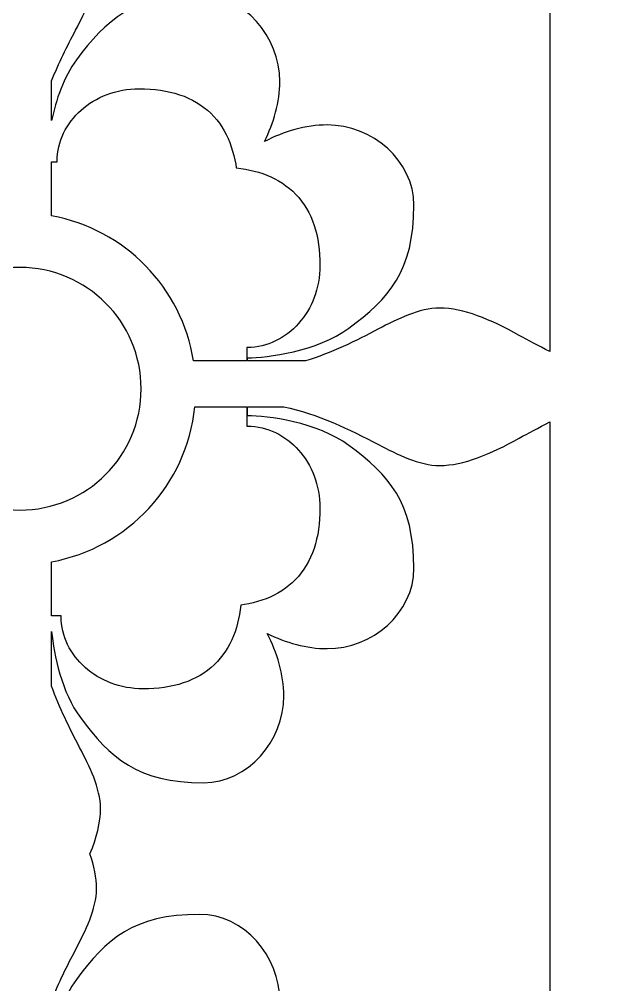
# Model space of a CAD drawing. Header units: centimetres. Extents: x 20.9 to 27, y -2.7 to 9.
# Drawn here: x 21.722 to 22.323, y -0.808 to 0.175 of the extents above; entities that cross this region are included whole.
import ezdxf

# ---------------------------------------------------------------- set-up
doc = ezdxf.new("R2010")
doc.units = ezdxf.units.CM
doc.header["$MEASUREMENT"] = 0
doc.layers.add('layer 1', color=7, linetype='Continuous')

msp = doc.modelspace()

# ---------------------------------------------------------------- linework, layer by layer
at = {"layer": 'layer 1', "color": 250}
for points, knots in [([(20.93631, -2.70131), (20.93631, -2.70131), (20.93631, 9.00077), (20.93631, 9.00077), (20.93631, 9.00077), (20.93631, 9.00077), (26.99977, 9.00077), (26.99977, 9.00077), (26.99977, 9.00077), (26.99977, 9.00077), (26.99977, -2.70131), (26.99977, -2.70131), (26.99977, -2.70131), (26.99977, -2.70131), (20.93631, -2.70131), (20.93631, -2.70131)], [0, 0, 0, 0, 0.2, 0.2, 0.2, 0.2, 0.4, 0.4, 0.4, 0.4, 0.6, 0.6, 0.6, 0.6, 1, 1, 1, 1]), ([(22.26134, -0.16299), (22.26134, -0.16299), (22.26134, 0.70155), (22.26134, 0.70155), (22.26134, 0.70155), (22.24997, 0.69568), (22.23936, 0.69003), (22.23019, 0.68505), (22.23019, 0.68505), (22.20076, 0.66868), (22.17377, 0.65724), (22.14923, 0.65724), (22.14923, 0.65724), (22.12878, 0.65724), (22.10588, 0.66868), (22.08707, 0.67851), (22.08707, 0.67851), (22.05763, 0.69414), (22.02465, 0.70976), (21.99073, 0.71695), (21.99073, 0.71695), (21.99073, 0.71695), (21.95377, 0.71695), (21.95377, 0.71695), (21.95377, 0.71695), (21.95377, 0.71695), (21.95377, 0.70795), (21.95377, 0.70795), (21.95377, 0.70795), (21.9734, 0.70795), (22.02493, 0.7014), (22.05681, 0.67768), (22.05681, 0.67768), (22.09771, 0.64743), (22.12306, 0.61963), (22.12306, 0.55255), (22.12306, 0.55255), (22.12306, 0.50676), (22.08054, 0.47078), (22.03473, 0.47078), (22.03473, 0.47078), (22.01401, 0.47078), (21.99261, 0.47681), (21.97366, 0.48637), (21.97366, 0.48637), (21.98402, 0.46676), (21.99064, 0.44431), (21.99064, 0.4226), (21.99064, 0.4226), (21.99064, 0.37679), (21.95466, 0.33428), (21.90886, 0.33428), (21.90886, 0.33428), (21.84179, 0.33428), (21.814, 0.35962), (21.78374, 0.40052), (21.78374, 0.40052), (21.76478, 0.42601), (21.75679, 0.46405), (21.75435, 0.48832), (21.75435, 0.48832), (21.75435, 0.48832), (21.75435, 0.43259), (21.75435, 0.43259), (21.75435, 0.43259), (21.76224, 0.41077), (21.77258, 0.38974), (21.78292, 0.37026), (21.78292, 0.37026), (21.79274, 0.35145), (21.80418, 0.32855), (21.80418, 0.3081), (21.80418, 0.3081), (21.80418, 0.29354), (21.80015, 0.27811), (21.79345, 0.26182), (21.79345, 0.26182), (21.79767, 0.24949), (21.80009, 0.23767), (21.80009, 0.22638), (21.80009, 0.22638), (21.80009, 0.20593), (21.78865, 0.18303), (21.77883, 0.16422), (21.77883, 0.16422), (21.77019, 0.14795), (21.76156, 0.1306), (21.75435, 0.11262), (21.75435, 0.11262), (21.75435, 0.11262), (21.75435, 0.07218), (21.75435, 0.07218), (21.75435, 0.07218), (21.75878, 0.09301), (21.76662, 0.11645), (21.77965, 0.13396), (21.77965, 0.13396), (21.80991, 0.17486), (21.8377, 0.2002), (21.90478, 0.2002), (21.90478, 0.2002), (21.95058, 0.2002), (21.98655, 0.15769), (21.98655, 0.11188), (21.98655, 0.11188), (21.98655, 0.09115), (21.98052, 0.06976), (21.97096, 0.0508), (21.97096, 0.0508), (21.99057, 0.06116), (22.01302, 0.06778), (22.03473, 0.06778), (22.03473, 0.06778), (22.08054, 0.06778), (22.12306, 0.03181), (22.12306, -0.01399), (22.12306, -0.01399), (22.12306, -0.08106), (22.09771, -0.10886), (22.05681, -0.13912), (22.05681, -0.13912), (22.02493, -0.16284), (21.9734, -0.16938), (21.95377, -0.16938), (21.95377, -0.16938), (21.95377, -0.16938), (21.95377, -0.17256), (21.95377, -0.17256), (21.95377, -0.17256), (21.95377, -0.17256), (22.01275, -0.17256), (22.01275, -0.17256), (22.01275, -0.17256), (22.03886, -0.16438), (22.06405, -0.15215), (22.08707, -0.13993), (22.08707, -0.13993), (22.10588, -0.13012), (22.12878, -0.11868), (22.14923, -0.11868), (22.14923, -0.11868), (22.17377, -0.11868), (22.20076, -0.13012), (22.23019, -0.14648), (22.23019, -0.14648), (22.23936, -0.15146), (22.24997, -0.15712), (22.26134, -0.16299)], [0, 0, 0, 0, 0.026316, 0.026316, 0.026316, 0.026316, 0.052632, 0.052632, 0.052632, 0.052632, 0.078947, 0.078947, 0.078947, 0.078947, 0.105263, 0.105263, 0.105263, 0.105263, 0.131579, 0.131579, 0.131579, 0.131579, 0.157895, 0.157895, 0.157895, 0.157895, 0.184211, 0.184211, 0.184211, 0.184211, 0.210526, 0.210526, 0.210526, 0.210526, 0.236842, 0.236842, 0.236842, 0.236842, 0.263158, 0.263158, 0.263158, 0.263158, 0.289474, 0.289474, 0.289474, 0.289474, 0.315789, 0.315789, 0.315789, 0.315789, 0.342105, 0.342105, 0.342105, 0.342105, 0.368421, 0.368421, 0.368421, 0.368421, 0.394737, 0.394737, 0.394737, 0.394737, 0.421053, 0.421053, 0.421053, 0.421053, 0.447368, 0.447368, 0.447368, 0.447368, 0.473684, 0.473684, 0.473684, 0.473684, 0.5, 0.5, 0.5, 0.5, 0.526316, 0.526316, 0.526316, 0.526316, 0.552632, 0.552632, 0.552632, 0.552632, 0.578947, 0.578947, 0.578947, 0.578947, 0.605263, 0.605263, 0.605263, 0.605263, 0.631579, 0.631579, 0.631579, 0.631579, 0.657895, 0.657895, 0.657895, 0.657895, 0.684211, 0.684211, 0.684211, 0.684211, 0.710526, 0.710526, 0.710526, 0.710526, 0.736842, 0.736842, 0.736842, 0.736842, 0.763158, 0.763158, 0.763158, 0.763158, 0.789474, 0.789474, 0.789474, 0.789474, 0.815789, 0.815789, 0.815789, 0.815789, 0.842105, 0.842105, 0.842105, 0.842105, 0.868421, 0.868421, 0.868421, 0.868421, 0.894737, 0.894737, 0.894737, 0.894737, 0.921053, 0.921053, 0.921053, 0.921053, 0.947368, 0.947368, 0.947368, 0.947368, 1, 1, 1, 1]), ([(21.75435, 0.0302), (21.75435, 0.0302), (21.75435, -0.02473), (21.75435, -0.02473), (21.75435, -0.02473), (21.82863, -0.0383), (21.88691, -0.09771), (21.89881, -0.17256), (21.89881, -0.17256), (21.89881, -0.17256), (21.95306, -0.17256), (21.95306, -0.17256), (21.95306, -0.17256), (21.95306, -0.17256), (21.95306, -0.15884), (21.95306, -0.15884), (21.95306, -0.15884), (21.95306, -0.15884), (21.95405, -0.15884), (21.95405, -0.15884), (21.95405, -0.15884), (21.95405, -0.15884), (21.95751, -0.15874), (21.95751, -0.15874), (21.95751, -0.15874), (21.95751, -0.15874), (21.96121, -0.1584), (21.96121, -0.1584), (21.96121, -0.1584), (21.96121, -0.1584), (21.96488, -0.15785), (21.96488, -0.15785), (21.96488, -0.15785), (21.96488, -0.15785), (21.9685, -0.1571), (21.9685, -0.1571), (21.9685, -0.1571), (21.9685, -0.1571), (21.97205, -0.15615), (21.97205, -0.15615), (21.97205, -0.15615), (21.97205, -0.15615), (21.97554, -0.155), (21.97554, -0.155), (21.97554, -0.155), (21.97554, -0.155), (21.97896, -0.15367), (21.97896, -0.15367), (21.97896, -0.15367), (21.97896, -0.15367), (21.9823, -0.15215), (21.9823, -0.15215), (21.9823, -0.15215), (21.9823, -0.15215), (21.98556, -0.15047), (21.98556, -0.15047), (21.98556, -0.15047), (21.98556, -0.15047), (21.98874, -0.14862), (21.98874, -0.14862), (21.98874, -0.14862), (21.98874, -0.14862), (21.99182, -0.14661), (21.99182, -0.14661), (21.99182, -0.14661), (21.99182, -0.14661), (21.9948, -0.14445), (21.9948, -0.14445), (21.9948, -0.14445), (21.9948, -0.14445), (21.99769, -0.14214), (21.99769, -0.14214), (21.99769, -0.14214), (21.99769, -0.14214), (22.00047, -0.13968), (22.00047, -0.13968), (22.00047, -0.13968), (22.00047, -0.13968), (22.00314, -0.13708), (22.00314, -0.13708), (22.00314, -0.13708), (22.00314, -0.13708), (22.0057, -0.13434), (22.0057, -0.13434), (22.0057, -0.13434), (22.0057, -0.13434), (22.00815, -0.13147), (22.00815, -0.13147), (22.00815, -0.13147), (22.00815, -0.13147), (22.01047, -0.12847), (22.01047, -0.12847), (22.01047, -0.12847), (22.01047, -0.12847), (22.01267, -0.12535), (22.01267, -0.12535), (22.01267, -0.12535), (22.01267, -0.12535), (22.01474, -0.1221), (22.01474, -0.1221), (22.01474, -0.1221), (22.01474, -0.1221), (22.01667, -0.11874), (22.01667, -0.11874), (22.01667, -0.11874), (22.01667, -0.11874), (22.01846, -0.11527), (22.01846, -0.11527), (22.01846, -0.11527), (22.01846, -0.11527), (22.02011, -0.11169), (22.02011, -0.11169), (22.02011, -0.11169), (22.02011, -0.11169), (22.0216, -0.108), (22.0216, -0.108), (22.0216, -0.108), (22.0216, -0.108), (22.02294, -0.10422), (22.02294, -0.10422), (22.02294, -0.10422), (22.02294, -0.10422), (22.02411, -0.10034), (22.02411, -0.10034), (22.02411, -0.10034), (22.02411, -0.10034), (22.02512, -0.09637), (22.02512, -0.09637), (22.02512, -0.09637), (22.02512, -0.09637), (22.02596, -0.09231), (22.02596, -0.09231), (22.02596, -0.09231), (22.02596, -0.09231), (22.02662, -0.08817), (22.02662, -0.08817), (22.02662, -0.08817), (22.02662, -0.08817), (22.02709, -0.08396), (22.02709, -0.08396), (22.02709, -0.08396), (22.02709, -0.08396), (22.02738, -0.07968), (22.02738, -0.07968), (22.02738, -0.07968), (22.02738, -0.07968), (22.02748, -0.0754), (22.02748, -0.0754), (22.02748, -0.0754), (22.02748, -0.0754), (22.02739, -0.06974), (22.02739, -0.06974), (22.02739, -0.06974), (22.02739, -0.06974), (22.02711, -0.0643), (22.02711, -0.0643), (22.02711, -0.0643), (22.02711, -0.0643), (22.02666, -0.05899), (22.02666, -0.05899), (22.02666, -0.05899), (22.02666, -0.05899), (22.02602, -0.05382), (22.02602, -0.05382), (22.02602, -0.05382), (22.02602, -0.05382), (22.02519, -0.04878), (22.02519, -0.04878), (22.02519, -0.04878), (22.02519, -0.04878), (22.02416, -0.04387), (22.02416, -0.04387), (22.02416, -0.04387), (22.02416, -0.04387), (22.02294, -0.0391), (22.02294, -0.0391), (22.02294, -0.0391), (22.02294, -0.0391), (22.02152, -0.03447), (22.02152, -0.03447), (22.02152, -0.03447), (22.02152, -0.03447), (22.0199, -0.02997), (22.0199, -0.02997), (22.0199, -0.02997), (22.0199, -0.02997), (22.01807, -0.02562), (22.01807, -0.02562), (22.01807, -0.02562), (22.01807, -0.02562), (22.01604, -0.02142), (22.01604, -0.02142), (22.01604, -0.02142), (22.01604, -0.02142), (22.01381, -0.01738), (22.01381, -0.01738), (22.01381, -0.01738), (22.01381, -0.01738), (22.01137, -0.0135), (22.01137, -0.0135), (22.01137, -0.0135), (22.01137, -0.0135), (22.00873, -0.00979), (22.00873, -0.00979), (22.00873, -0.00979), (22.00873, -0.00979), (22.0059, -0.00627), (22.0059, -0.00627), (22.0059, -0.00627), (22.0059, -0.00627), (22.00289, -0.00293), (22.00289, -0.00293), (22.00289, -0.00293), (22.00289, -0.00293), (21.9997, 0.00021), (21.9997, 0.00021), (21.9997, 0.00021), (21.9997, 0.00021), (21.99635, 0.00316), (21.99635, 0.00316), (21.99635, 0.00316), (21.99635, 0.00316), (21.99285, 0.00589), (21.99285, 0.00589), (21.99285, 0.00589), (21.99285, 0.00589), (21.98921, 0.00843), (21.98921, 0.00843), (21.98921, 0.00843), (21.98921, 0.00843), (21.98544, 0.01077), (21.98544, 0.01077), (21.98544, 0.01077), (21.98544, 0.01077), (21.98155, 0.0129), (21.98155, 0.0129), (21.98155, 0.0129), (21.98155, 0.0129), (21.97756, 0.01485), (21.97756, 0.01485), (21.97756, 0.01485), (21.97756, 0.01485), (21.97346, 0.01661), (21.97346, 0.01661), (21.97346, 0.01661), (21.97346, 0.01661), (21.96927, 0.01818), (21.96927, 0.01818), (21.96927, 0.01818), (21.96927, 0.01818), (21.965, 0.01958), (21.965, 0.01958), (21.965, 0.01958), (21.965, 0.01958), (21.96064, 0.0208), (21.96064, 0.0208), (21.96064, 0.0208), (21.96064, 0.0208), (21.9562, 0.02187), (21.9562, 0.02187), (21.9562, 0.02187), (21.9562, 0.02187), (21.95169, 0.02279), (21.95169, 0.02279), (21.95169, 0.02279), (21.95169, 0.02279), (21.9471, 0.02355), (21.9471, 0.02355), (21.9471, 0.02355), (21.9471, 0.02355), (21.94244, 0.02417), (21.94244, 0.02417), (21.94244, 0.02417), (21.94244, 0.02417), (21.9423, 0.02419), (21.9423, 0.02419), (21.9423, 0.02419), (21.9423, 0.02419), (21.94175, 0.0277), (21.94175, 0.0277), (21.94175, 0.0277), (21.94175, 0.0277), (21.94086, 0.03227), (21.94086, 0.03227), (21.94086, 0.03227), (21.94086, 0.03227), (21.93982, 0.03677), (21.93982, 0.03677), (21.93982, 0.03677), (21.93982, 0.03677), (21.93862, 0.04118), (21.93862, 0.04118), (21.93862, 0.04118), (21.93862, 0.04118), (21.93725, 0.04551), (21.93725, 0.04551), (21.93725, 0.04551), (21.93725, 0.04551), (21.9357, 0.04975), (21.9357, 0.04975), (21.9357, 0.04975), (21.9357, 0.04975), (21.93397, 0.0539), (21.93397, 0.0539), (21.93397, 0.0539), (21.93397, 0.0539), (21.93205, 0.05795), (21.93205, 0.05795), (21.93205, 0.05795), (21.93205, 0.05795), (21.92993, 0.06189), (21.92993, 0.06189), (21.92993, 0.06189), (21.92993, 0.06189), (21.92761, 0.06572), (21.92761, 0.06572), (21.92761, 0.06572), (21.92761, 0.06572), (21.92508, 0.06941), (21.92508, 0.06941), (21.92508, 0.06941), (21.92508, 0.06941), (21.92236, 0.07296), (21.92236, 0.07296), (21.92236, 0.07296), (21.92236, 0.07296), (21.91942, 0.07637), (21.91942, 0.07637), (21.91942, 0.07637), (21.91942, 0.07637), (21.91628, 0.07961), (21.91628, 0.07961), (21.91628, 0.07961), (21.91628, 0.07961), (21.91294, 0.08267), (21.91294, 0.08267), (21.91294, 0.08267), (21.91294, 0.08267), (21.90941, 0.08555), (21.90941, 0.08555), (21.90941, 0.08555), (21.90941, 0.08555), (21.90569, 0.08823), (21.90569, 0.08823), (21.90569, 0.08823), (21.90569, 0.08823), (21.9018, 0.09071), (21.9018, 0.09071), (21.9018, 0.09071), (21.9018, 0.09071), (21.89773, 0.09298), (21.89773, 0.09298), (21.89773, 0.09298), (21.89773, 0.09298), (21.89351, 0.09505), (21.89351, 0.09505), (21.89351, 0.09505), (21.89351, 0.09505), (21.88914, 0.09691), (21.88914, 0.09691), (21.88914, 0.09691), (21.88914, 0.09691), (21.88462, 0.09856), (21.88462, 0.09856), (21.88462, 0.09856), (21.88462, 0.09856), (21.87995, 0.10001), (21.87995, 0.10001), (21.87995, 0.10001), (21.87995, 0.10001), (21.87515, 0.10125), (21.87515, 0.10125), (21.87515, 0.10125), (21.87515, 0.10125), (21.87021, 0.10229), (21.87021, 0.10229), (21.87021, 0.10229), (21.87021, 0.10229), (21.86513, 0.10314), (21.86513, 0.10314), (21.86513, 0.10314), (21.86513, 0.10314), (21.85992, 0.10379), (21.85992, 0.10379), (21.85992, 0.10379), (21.85992, 0.10379), (21.85457, 0.10425), (21.85457, 0.10425), (21.85457, 0.10425), (21.85457, 0.10425), (21.84907, 0.10453), (21.84907, 0.10453), (21.84907, 0.10453), (21.84907, 0.10453), (21.84337, 0.10462), (21.84337, 0.10462), (21.84337, 0.10462), (21.84337, 0.10462), (21.83909, 0.10453), (21.83909, 0.10453), (21.83909, 0.10453), (21.83909, 0.10453), (21.83481, 0.10424), (21.83481, 0.10424), (21.83481, 0.10424), (21.83481, 0.10424), (21.8306, 0.10376), (21.8306, 0.10376), (21.8306, 0.10376), (21.8306, 0.10376), (21.82646, 0.1031), (21.82646, 0.1031), (21.82646, 0.1031), (21.82646, 0.1031), (21.8224, 0.10226), (21.8224, 0.10226), (21.8224, 0.10226), (21.8224, 0.10226), (21.81843, 0.10126), (21.81843, 0.10126), (21.81843, 0.10126), (21.81843, 0.10126), (21.81455, 0.10008), (21.81455, 0.10008), (21.81455, 0.10008), (21.81455, 0.10008), (21.81077, 0.09874), (21.81077, 0.09874), (21.81077, 0.09874), (21.81077, 0.09874), (21.80708, 0.09725), (21.80708, 0.09725), (21.80708, 0.09725), (21.80708, 0.09725), (21.8035, 0.0956), (21.8035, 0.0956), (21.8035, 0.0956), (21.8035, 0.0956), (21.80003, 0.09381), (21.80003, 0.09381), (21.80003, 0.09381), (21.80003, 0.09381), (21.79667, 0.09188), (21.79667, 0.09188), (21.79667, 0.09188), (21.79667, 0.09188), (21.79342, 0.08982), (21.79342, 0.08982), (21.79342, 0.08982), (21.79342, 0.08982), (21.7903, 0.08762), (21.7903, 0.08762), (21.7903, 0.08762), (21.7903, 0.08762), (21.7873, 0.08529), (21.7873, 0.08529), (21.7873, 0.08529), (21.7873, 0.08529), (21.78443, 0.08285), (21.78443, 0.08285), (21.78443, 0.08285), (21.78443, 0.08285), (21.78169, 0.08029), (21.78169, 0.08029), (21.78169, 0.08029), (21.78169, 0.08029), (21.77909, 0.07761), (21.77909, 0.07761), (21.77909, 0.07761), (21.77909, 0.07761), (21.77663, 0.07483), (21.77663, 0.07483), (21.77663, 0.07483), (21.77663, 0.07483), (21.77432, 0.07195), (21.77432, 0.07195), (21.77432, 0.07195), (21.77432, 0.07195), (21.77215, 0.06896), (21.77215, 0.06896), (21.77215, 0.06896), (21.77215, 0.06896), (21.77014, 0.06588), (21.77014, 0.06588), (21.77014, 0.06588), (21.77014, 0.06588), (21.76829, 0.06271), (21.76829, 0.06271), (21.76829, 0.06271), (21.76829, 0.06271), (21.76661, 0.05945), (21.76661, 0.05945), (21.76661, 0.05945), (21.76661, 0.05945), (21.7651, 0.05611), (21.7651, 0.05611), (21.7651, 0.05611), (21.7651, 0.05611), (21.76376, 0.05269), (21.76376, 0.05269), (21.76376, 0.05269), (21.76376, 0.05269), (21.76261, 0.0492), (21.76261, 0.0492), (21.76261, 0.0492), (21.76261, 0.0492), (21.76166, 0.04564), (21.76166, 0.04564), (21.76166, 0.04564), (21.76166, 0.04564), (21.7609, 0.04203), (21.7609, 0.04203), (21.7609, 0.04203), (21.7609, 0.04203), (21.76036, 0.03836), (21.76036, 0.03836), (21.76036, 0.03836), (21.76036, 0.03836), (21.76002, 0.03465), (21.76002, 0.03465), (21.76002, 0.03465), (21.76002, 0.03465), (21.75992, 0.0312), (21.75992, 0.0312), (21.75992, 0.0312), (21.75992, 0.0312), (21.75992, 0.0302), (21.75992, 0.0302), (21.75992, 0.0302), (21.75992, 0.0302), (21.75435, 0.0302), (21.75435, 0.0302)], [0, 0, 0, 0, 0.007463, 0.007463, 0.007463, 0.007463, 0.014925, 0.014925, 0.014925, 0.014925, 0.022388, 0.022388, 0.022388, 0.022388, 0.029851, 0.029851, 0.029851, 0.029851, 0.037313, 0.037313, 0.037313, 0.037313, 0.044776, 0.044776, 0.044776, 0.044776, 0.052239, 0.052239, 0.052239, 0.052239, 0.059701, 0.059701, 0.059701, 0.059701, 0.067164, 0.067164, 0.067164, 0.067164, 0.074627, 0.074627, 0.074627, 0.074627, 0.08209, 0.08209, 0.08209, 0.08209, 0.089552, 0.089552, 0.089552, 0.089552, 0.097015, 0.097015, 0.097015, 0.097015, 0.104478, 0.104478, 0.104478, 0.104478, 0.11194, 0.11194, 0.11194, 0.11194, 0.119403, 0.119403, 0.119403, 0.119403, 0.126866, 0.126866, 0.126866, 0.126866, 0.134328, 0.134328, 0.134328, 0.134328, 0.141791, 0.141791, 0.141791, 0.141791, 0.149254, 0.149254, 0.149254, 0.149254, 0.156716, 0.156716, 0.156716, 0.156716, 0.164179, 0.164179, 0.164179, 0.164179, 0.171642, 0.171642, 0.171642, 0.171642, 0.179104, 0.179104, 0.179104, 0.179104, 0.186567, 0.186567, 0.186567, 0.186567, 0.19403, 0.19403, 0.19403, 0.19403, 0.201493, 0.201493, 0.201493, 0.201493, 0.208955, 0.208955, 0.208955, 0.208955, 0.216418, 0.216418, 0.216418, 0.216418, 0.223881, 0.223881, 0.223881, 0.223881, 0.231343, 0.231343, 0.231343, 0.231343, 0.238806, 0.238806, 0.238806, 0.238806, 0.246269, 0.246269, 0.246269, 0.246269, 0.253731, 0.253731, 0.253731, 0.253731, 0.261194, 0.261194, 0.261194, 0.261194, 0.268657, 0.268657, 0.268657, 0.268657, 0.276119, 0.276119, 0.276119, 0.276119, 0.283582, 0.283582, 0.283582, 0.283582, 0.291045, 0.291045, 0.291045, 0.291045, 0.298507, 0.298507, 0.298507, 0.298507, 0.30597, 0.30597, 0.30597, 0.30597, 0.313433, 0.313433, 0.313433, 0.313433, 0.320896, 0.320896, 0.320896, 0.320896, 0.328358, 0.328358, 0.328358, 0.328358, 0.335821, 0.335821, 0.335821, 0.335821, 0.343284, 0.343284, 0.343284, 0.343284, 0.350746, 0.350746, 0.350746, 0.350746, 0.358209, 0.358209, 0.358209, 0.358209, 0.365672, 0.365672, 0.365672, 0.365672, 0.373134, 0.373134, 0.373134, 0.373134, 0.380597, 0.380597, 0.380597, 0.380597, 0.38806, 0.38806, 0.38806, 0.38806, 0.395522, 0.395522, 0.395522, 0.395522, 0.402985, 0.402985, 0.402985, 0.402985, 0.410448, 0.410448, 0.410448, 0.410448, 0.41791, 0.41791, 0.41791, 0.41791, 0.425373, 0.425373, 0.425373, 0.425373, 0.432836, 0.432836, 0.432836, 0.432836, 0.440299, 0.440299, 0.440299, 0.440299, 0.447761, 0.447761, 0.447761, 0.447761, 0.455224, 0.455224, 0.455224, 0.455224, 0.462687, 0.462687, 0.462687, 0.462687, 0.470149, 0.470149, 0.470149, 0.470149, 0.477612, 0.477612, 0.477612, 0.477612, 0.485075, 0.485075, 0.485075, 0.485075, 0.492537, 0.492537, 0.492537, 0.492537, 0.5, 0.5, 0.5, 0.5, 0.507463, 0.507463, 0.507463, 0.507463, 0.514925, 0.514925, 0.514925, 0.514925, 0.522388, 0.522388, 0.522388, 0.522388, 0.529851, 0.529851, 0.529851, 0.529851, 0.537313, 0.537313, 0.537313, 0.537313, 0.544776, 0.544776, 0.544776, 0.544776, 0.552239, 0.552239, 0.552239, 0.552239, 0.559701, 0.559701, 0.559701, 0.559701, 0.567164, 0.567164, 0.567164, 0.567164, 0.574627, 0.574627, 0.574627, 0.574627, 0.58209, 0.58209, 0.58209, 0.58209, 0.589552, 0.589552, 0.589552, 0.589552, 0.597015, 0.597015, 0.597015, 0.597015, 0.604478, 0.604478, 0.604478, 0.604478, 0.61194, 0.61194, 0.61194, 0.61194, 0.619403, 0.619403, 0.619403, 0.619403, 0.626866, 0.626866, 0.626866, 0.626866, 0.634328, 0.634328, 0.634328, 0.634328, 0.641791, 0.641791, 0.641791, 0.641791, 0.649254, 0.649254, 0.649254, 0.649254, 0.656716, 0.656716, 0.656716, 0.656716, 0.664179, 0.664179, 0.664179, 0.664179, 0.671642, 0.671642, 0.671642, 0.671642, 0.679104, 0.679104, 0.679104, 0.679104, 0.686567, 0.686567, 0.686567, 0.686567, 0.69403, 0.69403, 0.69403, 0.69403, 0.701493, 0.701493, 0.701493, 0.701493, 0.708955, 0.708955, 0.708955, 0.708955, 0.716418, 0.716418, 0.716418, 0.716418, 0.723881, 0.723881, 0.723881, 0.723881, 0.731343, 0.731343, 0.731343, 0.731343, 0.738806, 0.738806, 0.738806, 0.738806, 0.746269, 0.746269, 0.746269, 0.746269, 0.753731, 0.753731, 0.753731, 0.753731, 0.761194, 0.761194, 0.761194, 0.761194, 0.768657, 0.768657, 0.768657, 0.768657, 0.776119, 0.776119, 0.776119, 0.776119, 0.783582, 0.783582, 0.783582, 0.783582, 0.791045, 0.791045, 0.791045, 0.791045, 0.798507, 0.798507, 0.798507, 0.798507, 0.80597, 0.80597, 0.80597, 0.80597, 0.813433, 0.813433, 0.813433, 0.813433, 0.820896, 0.820896, 0.820896, 0.820896, 0.828358, 0.828358, 0.828358, 0.828358, 0.835821, 0.835821, 0.835821, 0.835821, 0.843284, 0.843284, 0.843284, 0.843284, 0.850746, 0.850746, 0.850746, 0.850746, 0.858209, 0.858209, 0.858209, 0.858209, 0.865672, 0.865672, 0.865672, 0.865672, 0.873134, 0.873134, 0.873134, 0.873134, 0.880597, 0.880597, 0.880597, 0.880597, 0.88806, 0.88806, 0.88806, 0.88806, 0.895522, 0.895522, 0.895522, 0.895522, 0.902985, 0.902985, 0.902985, 0.902985, 0.910448, 0.910448, 0.910448, 0.910448, 0.91791, 0.91791, 0.91791, 0.91791, 0.925373, 0.925373, 0.925373, 0.925373, 0.932836, 0.932836, 0.932836, 0.932836, 0.940299, 0.940299, 0.940299, 0.940299, 0.947761, 0.947761, 0.947761, 0.947761, 0.955224, 0.955224, 0.955224, 0.955224, 0.962687, 0.962687, 0.962687, 0.962687, 0.970149, 0.970149, 0.970149, 0.970149, 0.977612, 0.977612, 0.977612, 0.977612, 0.985075, 0.985075, 0.985075, 0.985075, 1, 1, 1, 1]), ([(21.59848, -0.20087), (21.59848, -0.13266), (21.65379, -0.07736), (21.72199, -0.07736), (21.72199, -0.07736), (21.79019, -0.07736), (21.8455, -0.13266), (21.8455, -0.20087), (21.8455, -0.20087), (21.8455, -0.26907), (21.79019, -0.32438), (21.72199, -0.32438), (21.72199, -0.32438), (21.65379, -0.32438), (21.59848, -0.26907), (21.59848, -0.20087)], [0, 0, 0, 0, 0.2, 0.2, 0.2, 0.2, 0.4, 0.4, 0.4, 0.4, 0.6, 0.6, 0.6, 0.6, 1, 1, 1, 1]), ([(22.26134, -1.0992), (22.26134, -1.0992), (22.26134, -0.23466), (22.26134, -0.23466), (22.26134, -0.23466), (22.24997, -0.24053), (22.23936, -0.24618), (22.23019, -0.25116), (22.23019, -0.25116), (22.20076, -0.26753), (22.17377, -0.27897), (22.14923, -0.27897), (22.14923, -0.27897), (22.12878, -0.27897), (22.10588, -0.26753), (22.08707, -0.2577), (22.08707, -0.2577), (22.05763, -0.24207), (22.02465, -0.22645), (21.99073, -0.21926), (21.99073, -0.21926), (21.99073, -0.21926), (21.95377, -0.21926), (21.95377, -0.21926), (21.95377, -0.21926), (21.95377, -0.21926), (21.95377, -0.22826), (21.95377, -0.22826), (21.95377, -0.22826), (21.9734, -0.22826), (22.02493, -0.23481), (22.05681, -0.25853), (22.05681, -0.25853), (22.09771, -0.28878), (22.12306, -0.31658), (22.12306, -0.38365), (22.12306, -0.38365), (22.12306, -0.42945), (22.08054, -0.46543), (22.03473, -0.46543), (22.03473, -0.46543), (22.01401, -0.46543), (21.99261, -0.4594), (21.97366, -0.44984), (21.97366, -0.44984), (21.98402, -0.46945), (21.99064, -0.49189), (21.99064, -0.51361), (21.99064, -0.51361), (21.99064, -0.55942), (21.95466, -0.60193), (21.90886, -0.60193), (21.90886, -0.60193), (21.84179, -0.60193), (21.814, -0.57659), (21.78374, -0.53569), (21.78374, -0.53569), (21.76478, -0.5102), (21.75679, -0.47216), (21.75435, -0.44789), (21.75435, -0.44789), (21.75435, -0.44789), (21.75435, -0.50362), (21.75435, -0.50362), (21.75435, -0.50362), (21.76224, -0.52544), (21.77258, -0.54647), (21.78292, -0.56595), (21.78292, -0.56595), (21.79274, -0.58476), (21.80418, -0.60766), (21.80418, -0.62811), (21.80418, -0.62811), (21.80418, -0.64267), (21.80015, -0.6581), (21.79345, -0.67438), (21.79345, -0.67438), (21.79767, -0.68672), (21.80009, -0.69853), (21.80009, -0.70983), (21.80009, -0.70983), (21.80009, -0.73028), (21.78865, -0.75318), (21.77883, -0.77199), (21.77883, -0.77199), (21.77019, -0.78826), (21.76156, -0.8056), (21.75435, -0.82359), (21.75435, -0.82359), (21.75435, -0.82359), (21.75435, -0.86402), (21.75435, -0.86402), (21.75435, -0.86402), (21.75878, -0.8432), (21.76662, -0.81976), (21.77965, -0.80225), (21.77965, -0.80225), (21.80991, -0.76135), (21.8377, -0.73601), (21.90478, -0.73601), (21.90478, -0.73601), (21.95058, -0.73601), (21.98655, -0.77852), (21.98655, -0.82433), (21.98655, -0.82433), (21.98655, -0.84505), (21.98052, -0.86645), (21.97096, -0.88541), (21.97096, -0.88541), (21.99057, -0.87505), (22.01302, -0.86842), (22.03473, -0.86842), (22.03473, -0.86842), (22.08054, -0.86842), (22.12306, -0.9044), (22.12306, -0.9502), (22.12306, -0.9502), (22.12306, -1.01727), (22.09771, -1.04507), (22.05681, -1.07532), (22.05681, -1.07532), (22.02493, -1.09904), (21.9734, -1.10559), (21.95377, -1.10559), (21.95377, -1.10559), (21.95377, -1.10559), (21.95377, -1.10877), (21.95377, -1.10877), (21.95377, -1.10877), (21.95377, -1.10877), (22.01275, -1.10877), (22.01275, -1.10877), (22.01275, -1.10877), (22.03886, -1.10058), (22.06405, -1.08836), (22.08707, -1.07614), (22.08707, -1.07614), (22.10588, -1.06632), (22.12878, -1.05488), (22.14923, -1.05488), (22.14923, -1.05488), (22.17377, -1.05488), (22.20076, -1.06632), (22.23019, -1.08269), (22.23019, -1.08269), (22.23936, -1.08767), (22.24997, -1.09333), (22.26134, -1.0992)], [0, 0, 0, 0, 0.026316, 0.026316, 0.026316, 0.026316, 0.052632, 0.052632, 0.052632, 0.052632, 0.078947, 0.078947, 0.078947, 0.078947, 0.105263, 0.105263, 0.105263, 0.105263, 0.131579, 0.131579, 0.131579, 0.131579, 0.157895, 0.157895, 0.157895, 0.157895, 0.184211, 0.184211, 0.184211, 0.184211, 0.210526, 0.210526, 0.210526, 0.210526, 0.236842, 0.236842, 0.236842, 0.236842, 0.263158, 0.263158, 0.263158, 0.263158, 0.289474, 0.289474, 0.289474, 0.289474, 0.315789, 0.315789, 0.315789, 0.315789, 0.342105, 0.342105, 0.342105, 0.342105, 0.368421, 0.368421, 0.368421, 0.368421, 0.394737, 0.394737, 0.394737, 0.394737, 0.421053, 0.421053, 0.421053, 0.421053, 0.447368, 0.447368, 0.447368, 0.447368, 0.473684, 0.473684, 0.473684, 0.473684, 0.5, 0.5, 0.5, 0.5, 0.526316, 0.526316, 0.526316, 0.526316, 0.552632, 0.552632, 0.552632, 0.552632, 0.578947, 0.578947, 0.578947, 0.578947, 0.605263, 0.605263, 0.605263, 0.605263, 0.631579, 0.631579, 0.631579, 0.631579, 0.657895, 0.657895, 0.657895, 0.657895, 0.684211, 0.684211, 0.684211, 0.684211, 0.710526, 0.710526, 0.710526, 0.710526, 0.736842, 0.736842, 0.736842, 0.736842, 0.763158, 0.763158, 0.763158, 0.763158, 0.789474, 0.789474, 0.789474, 0.789474, 0.815789, 0.815789, 0.815789, 0.815789, 0.842105, 0.842105, 0.842105, 0.842105, 0.868421, 0.868421, 0.868421, 0.868421, 0.894737, 0.894737, 0.894737, 0.894737, 0.921053, 0.921053, 0.921053, 0.921053, 0.947368, 0.947368, 0.947368, 0.947368, 1, 1, 1, 1]), ([(21.95306, -0.21926), (21.95306, -0.21926), (21.9001, -0.21926), (21.9001, -0.21926), (21.9001, -0.21926), (21.89198, -0.29873), (21.83188, -0.36283), (21.75435, -0.37699), (21.75435, -0.37699), (21.75435, -0.37699), (21.75435, -0.43193), (21.75435, -0.43193), (21.75435, -0.43193), (21.75435, -0.43193), (21.76402, -0.43193), (21.76402, -0.43193), (21.76402, -0.43193), (21.76402, -0.43193), (21.76402, -0.43293), (21.76402, -0.43293), (21.76402, -0.43293), (21.76402, -0.43293), (21.76412, -0.43638), (21.76412, -0.43638), (21.76412, -0.43638), (21.76412, -0.43638), (21.76445, -0.44009), (21.76445, -0.44009), (21.76445, -0.44009), (21.76445, -0.44009), (21.765, -0.44376), (21.765, -0.44376), (21.765, -0.44376), (21.765, -0.44376), (21.76576, -0.44737), (21.76576, -0.44737), (21.76576, -0.44737), (21.76576, -0.44737), (21.76671, -0.45093), (21.76671, -0.45093), (21.76671, -0.45093), (21.76671, -0.45093), (21.76786, -0.45442), (21.76786, -0.45442), (21.76786, -0.45442), (21.76786, -0.45442), (21.76919, -0.45784), (21.76919, -0.45784), (21.76919, -0.45784), (21.76919, -0.45784), (21.7707, -0.46118), (21.7707, -0.46118), (21.7707, -0.46118), (21.7707, -0.46118), (21.77238, -0.46444), (21.77238, -0.46444), (21.77238, -0.46444), (21.77238, -0.46444), (21.77423, -0.46761), (21.77423, -0.46761), (21.77423, -0.46761), (21.77423, -0.46761), (21.77624, -0.47069), (21.77624, -0.47069), (21.77624, -0.47069), (21.77624, -0.47069), (21.77841, -0.47368), (21.77841, -0.47368), (21.77841, -0.47368), (21.77841, -0.47368), (21.78072, -0.47656), (21.78072, -0.47656), (21.78072, -0.47656), (21.78072, -0.47656), (21.78318, -0.47935), (21.78318, -0.47935), (21.78318, -0.47935), (21.78318, -0.47935), (21.78578, -0.48202), (21.78578, -0.48202), (21.78578, -0.48202), (21.78578, -0.48202), (21.78852, -0.48458), (21.78852, -0.48458), (21.78852, -0.48458), (21.78852, -0.48458), (21.79139, -0.48703), (21.79139, -0.48703), (21.79139, -0.48703), (21.79139, -0.48703), (21.79439, -0.48935), (21.79439, -0.48935), (21.79439, -0.48935), (21.79439, -0.48935), (21.79751, -0.49155), (21.79751, -0.49155), (21.79751, -0.49155), (21.79751, -0.49155), (21.80075, -0.49362), (21.80075, -0.49362), (21.80075, -0.49362), (21.80075, -0.49362), (21.80411, -0.49555), (21.80411, -0.49555), (21.80411, -0.49555), (21.80411, -0.49555), (21.80759, -0.49734), (21.80759, -0.49734), (21.80759, -0.49734), (21.80759, -0.49734), (21.81117, -0.49898), (21.81117, -0.49898), (21.81117, -0.49898), (21.81117, -0.49898), (21.81485, -0.50048), (21.81485, -0.50048), (21.81485, -0.50048), (21.81485, -0.50048), (21.81864, -0.50181), (21.81864, -0.50181), (21.81864, -0.50181), (21.81864, -0.50181), (21.82252, -0.50299), (21.82252, -0.50299), (21.82252, -0.50299), (21.82252, -0.50299), (21.82649, -0.504), (21.82649, -0.504), (21.82649, -0.504), (21.82649, -0.504), (21.83055, -0.50483), (21.83055, -0.50483), (21.83055, -0.50483), (21.83055, -0.50483), (21.83469, -0.50549), (21.83469, -0.50549), (21.83469, -0.50549), (21.83469, -0.50549), (21.8389, -0.50597), (21.8389, -0.50597), (21.8389, -0.50597), (21.8389, -0.50597), (21.84318, -0.50626), (21.84318, -0.50626), (21.84318, -0.50626), (21.84318, -0.50626), (21.84746, -0.50635), (21.84746, -0.50635), (21.84746, -0.50635), (21.84746, -0.50635), (21.85311, -0.50626), (21.85311, -0.50626), (21.85311, -0.50626), (21.85311, -0.50626), (21.85856, -0.50599), (21.85856, -0.50599), (21.85856, -0.50599), (21.85856, -0.50599), (21.86387, -0.50554), (21.86387, -0.50554), (21.86387, -0.50554), (21.86387, -0.50554), (21.86904, -0.50489), (21.86904, -0.50489), (21.86904, -0.50489), (21.86904, -0.50489), (21.87408, -0.50406), (21.87408, -0.50406), (21.87408, -0.50406), (21.87408, -0.50406), (21.87898, -0.50304), (21.87898, -0.50304), (21.87898, -0.50304), (21.87898, -0.50304), (21.88376, -0.50182), (21.88376, -0.50182), (21.88376, -0.50182), (21.88376, -0.50182), (21.88839, -0.5004), (21.88839, -0.5004), (21.88839, -0.5004), (21.88839, -0.5004), (21.89288, -0.49878), (21.89288, -0.49878), (21.89288, -0.49878), (21.89288, -0.49878), (21.89723, -0.49695), (21.89723, -0.49695), (21.89723, -0.49695), (21.89723, -0.49695), (21.90144, -0.49492), (21.90144, -0.49492), (21.90144, -0.49492), (21.90144, -0.49492), (21.90548, -0.49268), (21.90548, -0.49268), (21.90548, -0.49268), (21.90548, -0.49268), (21.90936, -0.49025), (21.90936, -0.49025), (21.90936, -0.49025), (21.90936, -0.49025), (21.91307, -0.48761), (21.91307, -0.48761), (21.91307, -0.48761), (21.91307, -0.48761), (21.91659, -0.48478), (21.91659, -0.48478), (21.91659, -0.48478), (21.91659, -0.48478), (21.91993, -0.48177), (21.91993, -0.48177), (21.91993, -0.48177), (21.91993, -0.48177), (21.92307, -0.47858), (21.92307, -0.47858), (21.92307, -0.47858), (21.92307, -0.47858), (21.92601, -0.47523), (21.92601, -0.47523), (21.92601, -0.47523), (21.92601, -0.47523), (21.92875, -0.47173), (21.92875, -0.47173), (21.92875, -0.47173), (21.92875, -0.47173), (21.93129, -0.46809), (21.93129, -0.46809), (21.93129, -0.46809), (21.93129, -0.46809), (21.93362, -0.46432), (21.93362, -0.46432), (21.93362, -0.46432), (21.93362, -0.46432), (21.93576, -0.46043), (21.93576, -0.46043), (21.93576, -0.46043), (21.93576, -0.46043), (21.93771, -0.45643), (21.93771, -0.45643), (21.93771, -0.45643), (21.93771, -0.45643), (21.93946, -0.45234), (21.93946, -0.45234), (21.93946, -0.45234), (21.93946, -0.45234), (21.94103, -0.44815), (21.94103, -0.44815), (21.94103, -0.44815), (21.94103, -0.44815), (21.94243, -0.44387), (21.94243, -0.44387), (21.94243, -0.44387), (21.94243, -0.44387), (21.94366, -0.43952), (21.94366, -0.43952), (21.94366, -0.43952), (21.94366, -0.43952), (21.94473, -0.43508), (21.94473, -0.43508), (21.94473, -0.43508), (21.94473, -0.43508), (21.94564, -0.43056), (21.94564, -0.43056), (21.94564, -0.43056), (21.94564, -0.43056), (21.94641, -0.42598), (21.94641, -0.42598), (21.94641, -0.42598), (21.94641, -0.42598), (21.94703, -0.42132), (21.94703, -0.42132), (21.94703, -0.42132), (21.94703, -0.42132), (21.94704, -0.42118), (21.94704, -0.42118), (21.94704, -0.42118), (21.94704, -0.42118), (21.95056, -0.42062), (21.95056, -0.42062), (21.95056, -0.42062), (21.95056, -0.42062), (21.95513, -0.41974), (21.95513, -0.41974), (21.95513, -0.41974), (21.95513, -0.41974), (21.95962, -0.4187), (21.95962, -0.4187), (21.95962, -0.4187), (21.95962, -0.4187), (21.96403, -0.4175), (21.96403, -0.4175), (21.96403, -0.4175), (21.96403, -0.4175), (21.96837, -0.41613), (21.96837, -0.41613), (21.96837, -0.41613), (21.96837, -0.41613), (21.97261, -0.41458), (21.97261, -0.41458), (21.97261, -0.41458), (21.97261, -0.41458), (21.97676, -0.41285), (21.97676, -0.41285), (21.97676, -0.41285), (21.97676, -0.41285), (21.98081, -0.41092), (21.98081, -0.41092), (21.98081, -0.41092), (21.98081, -0.41092), (21.98475, -0.40881), (21.98475, -0.40881), (21.98475, -0.40881), (21.98475, -0.40881), (21.98857, -0.40649), (21.98857, -0.40649), (21.98857, -0.40649), (21.98857, -0.40649), (21.99226, -0.40396), (21.99226, -0.40396), (21.99226, -0.40396), (21.99226, -0.40396), (21.99582, -0.40123), (21.99582, -0.40123), (21.99582, -0.40123), (21.99582, -0.40123), (21.99922, -0.39829), (21.99922, -0.39829), (21.99922, -0.39829), (21.99922, -0.39829), (22.00246, -0.39515), (22.00246, -0.39515), (22.00246, -0.39515), (22.00246, -0.39515), (22.00552, -0.39182), (22.00552, -0.39182), (22.00552, -0.39182), (22.00552, -0.39182), (22.0084, -0.38829), (22.0084, -0.38829), (22.0084, -0.38829), (22.0084, -0.38829), (22.01108, -0.38457), (22.01108, -0.38457), (22.01108, -0.38457), (22.01108, -0.38457), (22.01356, -0.38068), (22.01356, -0.38068), (22.01356, -0.38068), (22.01356, -0.38068), (22.01584, -0.37661), (22.01584, -0.37661), (22.01584, -0.37661), (22.01584, -0.37661), (22.01791, -0.37239), (22.01791, -0.37239), (22.01791, -0.37239), (22.01791, -0.37239), (22.01976, -0.36802), (22.01976, -0.36802), (22.01976, -0.36802), (22.01976, -0.36802), (22.02142, -0.36349), (22.02142, -0.36349), (22.02142, -0.36349), (22.02142, -0.36349), (22.02286, -0.35883), (22.02286, -0.35883), (22.02286, -0.35883), (22.02286, -0.35883), (22.0241, -0.35402), (22.0241, -0.35402), (22.0241, -0.35402), (22.0241, -0.35402), (22.02515, -0.34908), (22.02515, -0.34908), (22.02515, -0.34908), (22.02515, -0.34908), (22.02599, -0.34401), (22.02599, -0.34401), (22.02599, -0.34401), (22.02599, -0.34401), (22.02664, -0.33879), (22.02664, -0.33879), (22.02664, -0.33879), (22.02664, -0.33879), (22.02711, -0.33344), (22.02711, -0.33344), (22.02711, -0.33344), (22.02711, -0.33344), (22.02739, -0.32795), (22.02739, -0.32795), (22.02739, -0.32795), (22.02739, -0.32795), (22.02748, -0.32225), (22.02748, -0.32225), (22.02748, -0.32225), (22.02748, -0.32225), (22.02738, -0.31796), (22.02738, -0.31796), (22.02738, -0.31796), (22.02738, -0.31796), (22.02709, -0.31368), (22.02709, -0.31368), (22.02709, -0.31368), (22.02709, -0.31368), (22.02662, -0.30948), (22.02662, -0.30948), (22.02662, -0.30948), (22.02662, -0.30948), (22.02596, -0.30534), (22.02596, -0.30534), (22.02596, -0.30534), (22.02596, -0.30534), (22.02512, -0.30128), (22.02512, -0.30128), (22.02512, -0.30128), (22.02512, -0.30128), (22.02411, -0.29731), (22.02411, -0.29731), (22.02411, -0.29731), (22.02411, -0.29731), (22.02294, -0.29343), (22.02294, -0.29343), (22.02294, -0.29343), (22.02294, -0.29343), (22.0216, -0.28964), (22.0216, -0.28964), (22.0216, -0.28964), (22.0216, -0.28964), (22.0201, -0.28595), (22.0201, -0.28595), (22.0201, -0.28595), (22.0201, -0.28595), (22.01846, -0.28237), (22.01846, -0.28237), (22.01846, -0.28237), (22.01846, -0.28237), (22.01667, -0.2789), (22.01667, -0.2789), (22.01667, -0.2789), (22.01667, -0.2789), (22.01474, -0.27554), (22.01474, -0.27554), (22.01474, -0.27554), (22.01474, -0.27554), (22.01267, -0.2723), (22.01267, -0.2723), (22.01267, -0.2723), (22.01267, -0.2723), (22.01047, -0.26918), (22.01047, -0.26918), (22.01047, -0.26918), (22.01047, -0.26918), (22.00815, -0.26618), (22.00815, -0.26618), (22.00815, -0.26618), (22.00815, -0.26618), (22.00571, -0.2633), (22.00571, -0.2633), (22.00571, -0.2633), (22.00571, -0.2633), (22.00314, -0.26056), (22.00314, -0.26056), (22.00314, -0.26056), (22.00314, -0.26056), (22.00047, -0.25796), (22.00047, -0.25796), (22.00047, -0.25796), (22.00047, -0.25796), (21.99769, -0.25551), (21.99769, -0.25551), (21.99769, -0.25551), (21.99769, -0.25551), (21.9948, -0.25319), (21.9948, -0.25319), (21.9948, -0.25319), (21.9948, -0.25319), (21.99182, -0.25103), (21.99182, -0.25103), (21.99182, -0.25103), (21.99182, -0.25103), (21.98874, -0.24902), (21.98874, -0.24902), (21.98874, -0.24902), (21.98874, -0.24902), (21.98557, -0.24717), (21.98557, -0.24717), (21.98557, -0.24717), (21.98557, -0.24717), (21.9823, -0.24548), (21.9823, -0.24548), (21.9823, -0.24548), (21.9823, -0.24548), (21.97896, -0.24397), (21.97896, -0.24397), (21.97896, -0.24397), (21.97896, -0.24397), (21.97554, -0.24264), (21.97554, -0.24264), (21.97554, -0.24264), (21.97554, -0.24264), (21.97205, -0.24149), (21.97205, -0.24149), (21.97205, -0.24149), (21.97205, -0.24149), (21.9685, -0.24054), (21.9685, -0.24054), (21.9685, -0.24054), (21.9685, -0.24054), (21.96488, -0.23978), (21.96488, -0.23978), (21.96488, -0.23978), (21.96488, -0.23978), (21.96122, -0.23923), (21.96122, -0.23923), (21.96122, -0.23923), (21.96122, -0.23923), (21.95751, -0.2389), (21.95751, -0.2389), (21.95751, -0.2389), (21.95751, -0.2389), (21.95406, -0.23879), (21.95406, -0.23879), (21.95406, -0.23879), (21.95406, -0.23879), (21.95306, -0.23879), (21.95306, -0.23879), (21.95306, -0.23879), (21.95306, -0.23879), (21.95306, -0.21926), (21.95306, -0.21926)], [0, 0, 0, 0, 0.007463, 0.007463, 0.007463, 0.007463, 0.014925, 0.014925, 0.014925, 0.014925, 0.022388, 0.022388, 0.022388, 0.022388, 0.029851, 0.029851, 0.029851, 0.029851, 0.037313, 0.037313, 0.037313, 0.037313, 0.044776, 0.044776, 0.044776, 0.044776, 0.052239, 0.052239, 0.052239, 0.052239, 0.059701, 0.059701, 0.059701, 0.059701, 0.067164, 0.067164, 0.067164, 0.067164, 0.074627, 0.074627, 0.074627, 0.074627, 0.08209, 0.08209, 0.08209, 0.08209, 0.089552, 0.089552, 0.089552, 0.089552, 0.097015, 0.097015, 0.097015, 0.097015, 0.104478, 0.104478, 0.104478, 0.104478, 0.11194, 0.11194, 0.11194, 0.11194, 0.119403, 0.119403, 0.119403, 0.119403, 0.126866, 0.126866, 0.126866, 0.126866, 0.134328, 0.134328, 0.134328, 0.134328, 0.141791, 0.141791, 0.141791, 0.141791, 0.149254, 0.149254, 0.149254, 0.149254, 0.156716, 0.156716, 0.156716, 0.156716, 0.164179, 0.164179, 0.164179, 0.164179, 0.171642, 0.171642, 0.171642, 0.171642, 0.179104, 0.179104, 0.179104, 0.179104, 0.186567, 0.186567, 0.186567, 0.186567, 0.19403, 0.19403, 0.19403, 0.19403, 0.201493, 0.201493, 0.201493, 0.201493, 0.208955, 0.208955, 0.208955, 0.208955, 0.216418, 0.216418, 0.216418, 0.216418, 0.223881, 0.223881, 0.223881, 0.223881, 0.231343, 0.231343, 0.231343, 0.231343, 0.238806, 0.238806, 0.238806, 0.238806, 0.246269, 0.246269, 0.246269, 0.246269, 0.253731, 0.253731, 0.253731, 0.253731, 0.261194, 0.261194, 0.261194, 0.261194, 0.268657, 0.268657, 0.268657, 0.268657, 0.276119, 0.276119, 0.276119, 0.276119, 0.283582, 0.283582, 0.283582, 0.283582, 0.291045, 0.291045, 0.291045, 0.291045, 0.298507, 0.298507, 0.298507, 0.298507, 0.30597, 0.30597, 0.30597, 0.30597, 0.313433, 0.313433, 0.313433, 0.313433, 0.320896, 0.320896, 0.320896, 0.320896, 0.328358, 0.328358, 0.328358, 0.328358, 0.335821, 0.335821, 0.335821, 0.335821, 0.343284, 0.343284, 0.343284, 0.343284, 0.350746, 0.350746, 0.350746, 0.350746, 0.358209, 0.358209, 0.358209, 0.358209, 0.365672, 0.365672, 0.365672, 0.365672, 0.373134, 0.373134, 0.373134, 0.373134, 0.380597, 0.380597, 0.380597, 0.380597, 0.38806, 0.38806, 0.38806, 0.38806, 0.395522, 0.395522, 0.395522, 0.395522, 0.402985, 0.402985, 0.402985, 0.402985, 0.410448, 0.410448, 0.410448, 0.410448, 0.41791, 0.41791, 0.41791, 0.41791, 0.425373, 0.425373, 0.425373, 0.425373, 0.432836, 0.432836, 0.432836, 0.432836, 0.440299, 0.440299, 0.440299, 0.440299, 0.447761, 0.447761, 0.447761, 0.447761, 0.455224, 0.455224, 0.455224, 0.455224, 0.462687, 0.462687, 0.462687, 0.462687, 0.470149, 0.470149, 0.470149, 0.470149, 0.477612, 0.477612, 0.477612, 0.477612, 0.485075, 0.485075, 0.485075, 0.485075, 0.492537, 0.492537, 0.492537, 0.492537, 0.5, 0.5, 0.5, 0.5, 0.507463, 0.507463, 0.507463, 0.507463, 0.514925, 0.514925, 0.514925, 0.514925, 0.522388, 0.522388, 0.522388, 0.522388, 0.529851, 0.529851, 0.529851, 0.529851, 0.537313, 0.537313, 0.537313, 0.537313, 0.544776, 0.544776, 0.544776, 0.544776, 0.552239, 0.552239, 0.552239, 0.552239, 0.559701, 0.559701, 0.559701, 0.559701, 0.567164, 0.567164, 0.567164, 0.567164, 0.574627, 0.574627, 0.574627, 0.574627, 0.58209, 0.58209, 0.58209, 0.58209, 0.589552, 0.589552, 0.589552, 0.589552, 0.597015, 0.597015, 0.597015, 0.597015, 0.604478, 0.604478, 0.604478, 0.604478, 0.61194, 0.61194, 0.61194, 0.61194, 0.619403, 0.619403, 0.619403, 0.619403, 0.626866, 0.626866, 0.626866, 0.626866, 0.634328, 0.634328, 0.634328, 0.634328, 0.641791, 0.641791, 0.641791, 0.641791, 0.649254, 0.649254, 0.649254, 0.649254, 0.656716, 0.656716, 0.656716, 0.656716, 0.664179, 0.664179, 0.664179, 0.664179, 0.671642, 0.671642, 0.671642, 0.671642, 0.679104, 0.679104, 0.679104, 0.679104, 0.686567, 0.686567, 0.686567, 0.686567, 0.69403, 0.69403, 0.69403, 0.69403, 0.701493, 0.701493, 0.701493, 0.701493, 0.708955, 0.708955, 0.708955, 0.708955, 0.716418, 0.716418, 0.716418, 0.716418, 0.723881, 0.723881, 0.723881, 0.723881, 0.731343, 0.731343, 0.731343, 0.731343, 0.738806, 0.738806, 0.738806, 0.738806, 0.746269, 0.746269, 0.746269, 0.746269, 0.753731, 0.753731, 0.753731, 0.753731, 0.761194, 0.761194, 0.761194, 0.761194, 0.768657, 0.768657, 0.768657, 0.768657, 0.776119, 0.776119, 0.776119, 0.776119, 0.783582, 0.783582, 0.783582, 0.783582, 0.791045, 0.791045, 0.791045, 0.791045, 0.798507, 0.798507, 0.798507, 0.798507, 0.80597, 0.80597, 0.80597, 0.80597, 0.813433, 0.813433, 0.813433, 0.813433, 0.820896, 0.820896, 0.820896, 0.820896, 0.828358, 0.828358, 0.828358, 0.828358, 0.835821, 0.835821, 0.835821, 0.835821, 0.843284, 0.843284, 0.843284, 0.843284, 0.850746, 0.850746, 0.850746, 0.850746, 0.858209, 0.858209, 0.858209, 0.858209, 0.865672, 0.865672, 0.865672, 0.865672, 0.873134, 0.873134, 0.873134, 0.873134, 0.880597, 0.880597, 0.880597, 0.880597, 0.88806, 0.88806, 0.88806, 0.88806, 0.895522, 0.895522, 0.895522, 0.895522, 0.902985, 0.902985, 0.902985, 0.902985, 0.910448, 0.910448, 0.910448, 0.910448, 0.91791, 0.91791, 0.91791, 0.91791, 0.925373, 0.925373, 0.925373, 0.925373, 0.932836, 0.932836, 0.932836, 0.932836, 0.940299, 0.940299, 0.940299, 0.940299, 0.947761, 0.947761, 0.947761, 0.947761, 0.955224, 0.955224, 0.955224, 0.955224, 0.962687, 0.962687, 0.962687, 0.962687, 0.970149, 0.970149, 0.970149, 0.970149, 0.977612, 0.977612, 0.977612, 0.977612, 0.985075, 0.985075, 0.985075, 0.985075, 1, 1, 1, 1])]:
    msp.add_open_spline(points, degree=3, knots=knots, dxfattribs=at)

doc.saveas('drawing.dxf')
